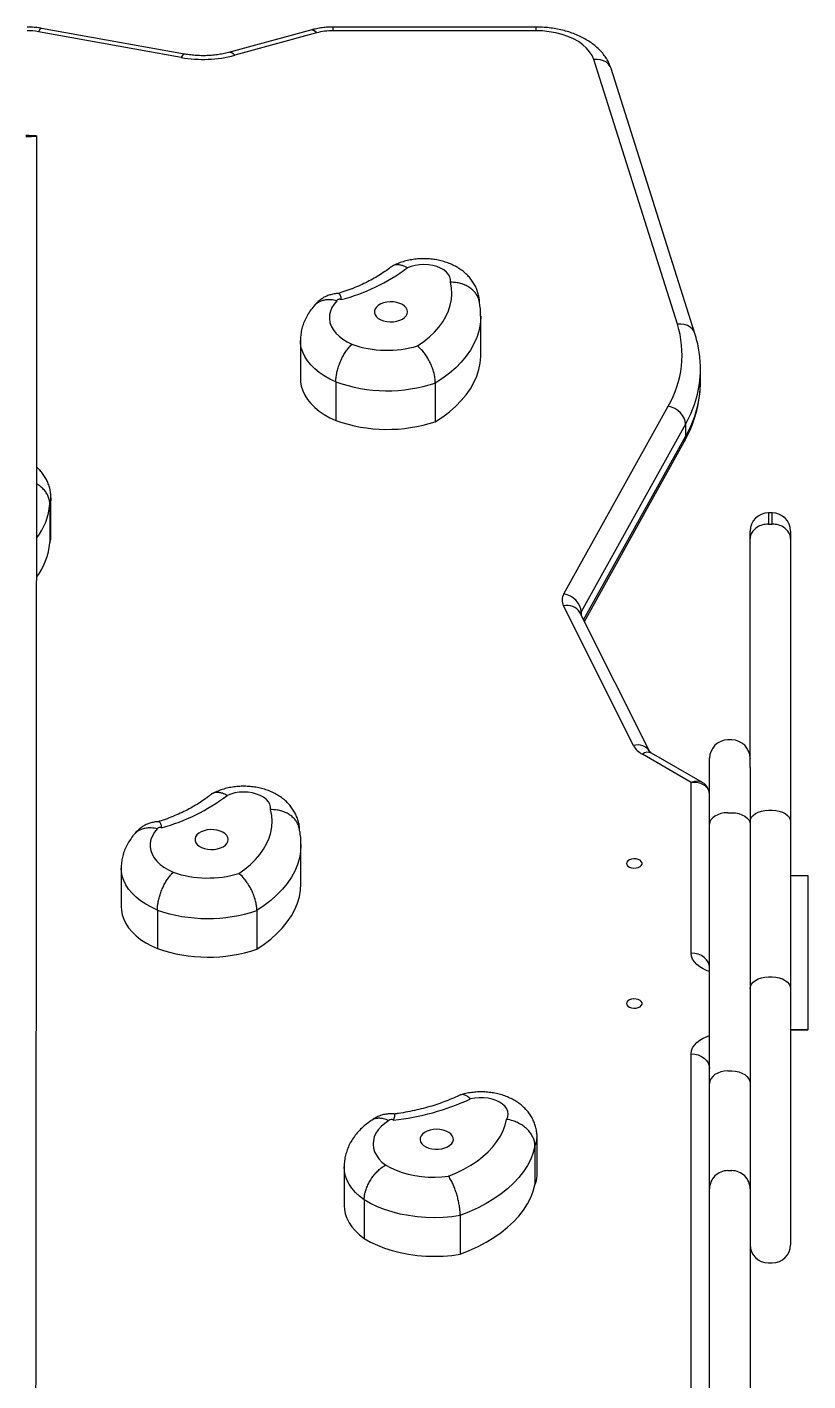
# Model space of a CAD drawing. Header units: millimetres. Extents: x -3521 to 2863, y -2984 to 3054.
# Drawn here: x -73 to 332, y 846 to 1548 of the extents above; entities that cross this region are included whole.
import ezdxf

# ---------------------------------------------------------------- set-up
doc = ezdxf.new("R2010")
doc.units = ezdxf.units.MM
doc.layers.add('DIKOM_ОБЪЕКТ', color=7, linetype='Continuous')

msp = doc.modelspace()

# ---------------------------------------------------------------- linework, layer by layer
at = {"layer": 'DIKOM_ОБЪЕКТ'}
for p, q in [((6.93, 1532.05), (-67.13, 1545.36)), ((8.61, 1533.79), (-65.45, 1547.11)), ((74.58, 1546.33), (32.14, 1534.74)), ((77.09, 1544.77), (34.64, 1533.18)), ((190.82, 1547.78), (85.58, 1547.78)), ((85.58, 1547.78), (85.58, 1545.88)), ((190.82, 1545.88), (85.58, 1545.88)), ((190.82, 1547.78), (190.82, 1545.88)), ((264.19, 1393.76), (220.79, 1530.99)), ((273.25, 1389.02), (229.85, 1526.26)), ((162.21, 1377.92), (162.21, 1397.92)), ((68.74, 1385.3), (68.74, 1365.3)), ((276.16, 1364.05), (276.16, 1370.45)), ((87.09, 1363.89), (87.09, 1343.89)), ((138.68, 1363.27), (138.68, 1343.26)), ((276.16, 1363.79), (276.16, 1364.05)), ((205.32, 1254.11), (259.43, 1351.38)), ((268.44, 1341.97), (214.33, 1244.71)), ((268.44, 1341.97), (268.44, 1335.57)), ((215.59, 1240.57), (268.44, 1335.57)), ((216, 1239.76), (267.73, 1332.76)), ((-61.17, 1300.48), (-61.17, 1280.48)), ((-60.63, 1283.82), (-60.63, 1303.82)), ((313.39, 1296.01), (311.39, 1296.01)), ((311.39, 1296.01), (311.39, 1290.19)), ((313.39, 1290.19), (313.39, 1296.01)), ((301.89, 1282.55), (301.89, 1286.51)), ((311.39, 1290.19), (313.39, 1290.19)), ((322.89, 1286.51), (322.89, 1282.55)), ((301.89, 1168.84), (301.89, 1282.55)), ((322.89, 1282.55), (322.89, 1168.8)), ((241.43, 1175.48), (205.16, 1247.77)), ((249.92, 1172.14), (213.66, 1244.42)), ((214.33, 1244.71), (214.33, 1243.07)), ((292.39, 1178.34), (290.39, 1178.34)), ((271.39, 1156.29), (246.04, 1170.95)), ((277.14, 1156.34), (250.8, 1171.57)), ((280.89, 1134.69), (280.89, 1168.84)), ((301.89, 1168.84), (301.89, 1168.73)), ((301.89, 1164.15), (301.89, 1168.73)), ((322.89, 1168.8), (322.89, 1136.02)), ((301.89, 1164.15), (301.89, 1134.69)), ((271.39, 1067.84), (271.39, 1156.29)), ((290.39, 1140.6), (292.39, 1140.6)), ((311.39, 1141.87), (313.39, 1141.87)), ((280.89, 1000.25), (280.89, 1134.69)), ((301.89, 1134.69), (301.89, 1000.25)), ((322.89, 1136.02), (322.89, 1049.4)), ((69.03, 1104.17), (69.03, 1124.17)), ((-24.2, 1111.78), (-24.2, 1091.78)), ((322.89, 1108.06), (331.89, 1108.06)), ((331.89, 1108.06), (331.89, 1028.07)), ((-5.44, 1090.2), (-5.44, 1070.19)), ((46.16, 1089.93), (46.16, 1069.93)), ((311.39, 1055.56), (313.39, 1055.56)), ((322.89, 1049.4), (322.89, 916.78)), ((331.89, 1028.07), (322.89, 1028.07)), ((331.89, 1028.02), (322.89, 1028.02)), ((331.89, 1028.02), (331.89, 1028.07)), ((271.39, 771.54), (271.39, 1015.66)), ((290.39, 1006.86), (292.39, 1006.86)), ((280.89, 945.66), (280.89, 1000.25)), ((301.89, 1000.25), (301.89, 945.66)), ((191.44, 952.54), (191.44, 972.55)), ((190.35, 967.82), (190.35, 947.82)), ((91.4, 957.03), (91.4, 937.03)), ((290.39, 955.16), (292.39, 955.16)), ((101.8, 940.01), (101.8, 920.01)), ((151.57, 931.85), (151.57, 911.84)), ((301.89, 924.68), (301.89, 924.69)), ((311.39, 907.28), (313.39, 907.28))]:
    msp.add_line(p, q, dxfattribs=at)
at = {"layer": 'DIKOM_ОБЪЕКТ', "flags": 128}
for points in [[(-65.45, 1547.11), (-65.61, 1547.11), (-66.09, 1546.87), (-66.6, 1546.28), (-67.13, 1545.36)], [(74.58, 1546.33), (74.9, 1546.37), (75.58, 1546.18), (76.32, 1545.64), (77.09, 1544.77)], [(220.79, 1530.99), (219.94, 1533.04), (218.7, 1535.01), (217.09, 1536.88), (215.13, 1538.63), (212.85, 1540.24), (210.28, 1541.67), (207.44, 1542.92), (204.39, 1543.97), (201.16, 1544.79), (197.79, 1545.39), (194.33, 1545.76), (190.82, 1545.88)], [(8.61, 1533.79), (8.45, 1533.8), (7.98, 1533.56), (7.46, 1532.96), (6.93, 1532.05)], [(32.14, 1534.74), (32.46, 1534.78), (33.14, 1534.58), (33.88, 1534.04), (34.64, 1533.18)], [(229.85, 1526.26), (229.41, 1527.28), (228.55, 1528.5), (227.39, 1529.52), (225.97, 1530.3), (224.36, 1530.82), (222.61, 1531.06), (220.79, 1530.99)], [(-73.69, 1491.79), (-72.06, 1491.74), (-70.64, 1491.67), (-69.48, 1491.6), (-68.61, 1491.51), (-68.08, 1491.41), (-67.9, 1491.31)], [(-67.9, 1491.31), (-68.08, 1491.21), (-68.61, 1491.12), (-69.48, 1491.03), (-70.64, 1490.95), (-72.06, 1490.89), (-73.69, 1490.84)], [(146.57, 1415.51), (146.6, 1416.9), (146.25, 1418.28), (145.53, 1419.6), (144.45, 1420.83), (143.05, 1421.94), (141.37, 1422.89), (139.44, 1423.67), (137.33, 1424.24), (135.09, 1424.6), (132.78, 1424.73), (130.47, 1424.63), (128.22, 1424.3), (126.09, 1423.76), (124.13, 1423.01)], [(129.47, 1382.52), (132.68, 1384.79), (135.6, 1387.19), (138.23, 1389.71), (140.54, 1392.34), (142.52, 1395.07), (144.16, 1397.87), (145.46, 1400.74), (146.4, 1403.66), (146.99, 1406.61), (147.21, 1409.58), (147.07, 1412.56), (146.57, 1415.51)], [(87.62, 1405.98), (86.16, 1404.24), (85.03, 1402.42), (84.25, 1400.54), (83.83, 1398.61), (83.76, 1396.67), (84.06, 1394.74), (84.72, 1392.84), (85.73, 1390.99), (87.07, 1389.23), (88.74, 1387.56), (90.7, 1386.02), (92.94, 1384.62), (95.43, 1383.38)], [(89.84, 1406.52), (89.53, 1406.63), (89.18, 1406.69), (88.82, 1406.69), (88.47, 1406.64), (88.15, 1406.53), (87.9, 1406.37), (87.71, 1406.19), (87.62, 1405.98)], [(120.21, 1404.6), (118.64, 1405.06), (116.95, 1405.32), (115.21, 1405.37), (113.48, 1405.21), (111.85, 1404.84), (110.37, 1404.29), (109.11, 1403.57), (108.11, 1402.71), (107.42, 1401.74), (107.08, 1400.72), (107.08, 1399.67), (107.43, 1398.64), (108.12, 1397.68), (109.12, 1396.82), (110.39, 1396.1), (111.87, 1395.55), (113.51, 1395.19), (115.24, 1395.03), (116.98, 1395.09), (118.67, 1395.35), (120.24, 1395.81), (121.61, 1396.46), (122.75, 1397.25), (123.59, 1398.17), (124.11, 1399.17), (124.29, 1400.21), (124.11, 1401.25), (123.58, 1402.25), (122.73, 1403.16), (121.59, 1403.96), (120.21, 1404.6)], [(162.21, 1397.91), (162.2, 1397.04), (161.9, 1393.63), (161.22, 1390.25), (160.15, 1386.91), (158.7, 1383.61), (156.87, 1380.39), (154.68, 1377.24), (152.14, 1374.2), (149.25, 1371.26), (146.04, 1368.46), (142.51, 1365.79), (138.68, 1363.27)], [(273.25, 1389.02), (272.82, 1390.05), (271.95, 1391.26), (270.79, 1392.28), (269.38, 1393.07), (267.77, 1393.59), (266.01, 1393.82), (264.19, 1393.76)], [(87.09, 1363.89), (83.99, 1365.35), (81.12, 1366.97), (78.5, 1368.75), (76.17, 1370.65), (74.12, 1372.67), (72.39, 1374.8), (70.98, 1377.01), (69.9, 1379.29), (69.18, 1381.61), (68.8, 1383.97), (68.74, 1385.29)], [(138.68, 1343.26), (142.51, 1345.78), (146.04, 1348.45), (149.25, 1351.26), (152.14, 1354.19), (154.68, 1357.24), (156.87, 1360.38), (158.7, 1363.61), (160.15, 1366.9), (161.22, 1370.25), (161.9, 1373.63), (162.2, 1377.03), (162.21, 1377.92)], [(68.74, 1365.3), (68.8, 1363.96), (69.18, 1361.61), (69.9, 1359.28), (70.98, 1357.01), (72.39, 1354.8), (74.12, 1352.67), (76.17, 1350.65), (78.5, 1348.74), (81.12, 1346.97), (83.99, 1345.35), (87.09, 1343.89)], [(268.44, 1341.97), (268.27, 1343.49), (267.76, 1345.02), (266.92, 1346.5), (265.8, 1347.88), (264.44, 1349.09), (262.88, 1350.11), (261.19, 1350.88), (259.43, 1351.38)], [(-60.63, 1303.82), (-60.73, 1302.4), (-61.17, 1300.48)], [(-61.17, 1280.48), (-60.73, 1282.39), (-60.63, 1283.82)], [(214.33, 1244.71), (214.16, 1246.22), (213.65, 1247.75), (212.81, 1249.23), (211.69, 1250.61), (210.33, 1251.83), (208.77, 1252.84), (207.08, 1253.61), (205.32, 1254.11)], [(53.28, 1142.23), (53.28, 1143.62), (52.91, 1144.99), (52.16, 1146.3), (51.06, 1147.53), (49.64, 1148.63), (47.93, 1149.57), (46, 1150.33), (43.87, 1150.89), (41.63, 1151.23), (39.32, 1151.35), (37.01, 1151.23), (34.76, 1150.89), (32.64, 1150.33), (30.7, 1149.57)], [(36.81, 1109.12), (39.98, 1111.41), (42.85, 1113.83), (45.43, 1116.37), (47.69, 1119.02), (49.62, 1121.75), (51.21, 1124.57), (52.45, 1127.45), (53.34, 1130.37), (53.86, 1133.33), (54.03, 1136.3), (53.83, 1139.27), (53.28, 1142.23)], [(290.39, 1140.6), (288.54, 1140.49), (286.76, 1140.15), (285.12, 1139.61), (283.68, 1138.87), (282.5, 1137.97), (281.62, 1136.95), (281.08, 1135.84), (280.89, 1134.69)], [(292.39, 1140.6), (294.25, 1140.49), (296.03, 1140.15), (297.67, 1139.61), (299.11, 1138.87), (300.29, 1137.97), (301.17, 1136.95), (301.71, 1135.84), (301.89, 1134.69)], [(301.89, 1136.02), (302.08, 1137.16), (302.62, 1138.26), (303.5, 1139.27), (304.68, 1140.16), (306.12, 1140.89), (307.76, 1141.43), (309.54, 1141.76), (311.39, 1141.87)], [(313.39, 1141.87), (315.25, 1141.76), (317.03, 1141.43), (318.67, 1140.89), (320.11, 1140.16), (321.29, 1139.27), (322.17, 1138.26), (322.71, 1137.16), (322.89, 1136.02)], [(-5.49, 1132.29), (-6.91, 1130.54), (-8.01, 1128.72), (-8.75, 1126.83), (-9.14, 1124.9), (-9.17, 1122.96), (-8.83, 1121.03), (-8.14, 1119.13), (-7.09, 1117.29), (-5.72, 1115.54), (-4.02, 1113.88), (-2.02, 1112.35), (0.24, 1110.97), (2.76, 1109.74)], [(-3.27, 1132.84), (-3.59, 1132.95), (-3.94, 1133.01), (-4.3, 1133.01), (-4.65, 1132.95), (-4.96, 1132.84), (-5.22, 1132.69), (-5.4, 1132.5), (-5.49, 1132.29)], [(27.13, 1131.13), (25.55, 1131.58), (23.86, 1131.83), (22.11, 1131.87), (20.39, 1131.7), (18.76, 1131.32), (17.29, 1130.75), (16.04, 1130.02), (15.07, 1129.16), (14.4, 1128.19), (14.07, 1127.16), (14.09, 1126.11), (14.47, 1125.09), (15.18, 1124.13), (16.19, 1123.28), (17.47, 1122.57), (18.96, 1122.03), (20.61, 1121.68), (22.34, 1121.53), (24.08, 1121.6), (25.76, 1121.88), (27.32, 1122.35), (28.69, 1123), (29.81, 1123.8), (30.63, 1124.73), (31.13, 1125.73), (31.29, 1126.77), (31.09, 1127.81), (30.55, 1128.81), (29.68, 1129.72), (28.52, 1130.5), (27.13, 1131.13)], [(69.03, 1124.16), (69.03, 1123.86), (68.8, 1120.45), (68.18, 1117.07), (67.17, 1113.71), (65.78, 1110.41), (64.02, 1107.17), (61.89, 1104.01), (59.41, 1100.95), (56.58, 1098), (53.41, 1095.17), (49.94, 1092.47), (46.16, 1089.93)], [(237.89, 1114.33), (238.07, 1113.62), (238.59, 1112.97), (239.4, 1112.45), (240.43, 1112.09), (241.6, 1111.93), (242.78, 1111.99), (243.89, 1112.25), (244.83, 1112.69), (245.5, 1113.28), (245.85, 1113.97), (245.85, 1114.68), (245.5, 1115.37), (244.83, 1115.96), (243.89, 1116.4), (242.78, 1116.66), (241.6, 1116.72), (240.43, 1116.56), (239.4, 1116.2), (238.59, 1115.68), (238.07, 1115.03), (237.89, 1114.33)], [(-5.44, 1090.2), (-8.57, 1091.64), (-11.47, 1093.24), (-14.12, 1095), (-16.5, 1096.88), (-18.58, 1098.89), (-20.35, 1101.01), (-21.81, 1103.21), (-22.92, 1105.48), (-23.69, 1107.8), (-24.11, 1110.15), (-24.2, 1111.77)], [(46.16, 1069.93), (49.94, 1072.47), (53.41, 1075.16), (56.58, 1077.99), (59.41, 1080.95), (61.89, 1084.01), (64.02, 1087.17), (65.78, 1090.41), (67.17, 1093.71), (68.18, 1097.06), (68.8, 1100.45), (69.03, 1103.85), (69.03, 1104.17)], [(-24.2, 1091.78), (-24.11, 1090.15), (-23.69, 1087.79), (-22.92, 1085.47), (-21.81, 1083.2), (-20.35, 1081), (-18.58, 1078.89), (-16.5, 1076.88), (-14.12, 1074.99), (-11.47, 1073.24), (-8.57, 1071.63), (-5.44, 1070.19)], [(280.89, 1058.32), (279.66, 1058.76), (277.61, 1059.68), (275.79, 1060.77), (274.25, 1062), (273.02, 1063.36), (272.12, 1064.8), (271.58, 1066.3), (271.39, 1067.84)], [(280.76, 1061.53), (280.71, 1061.72), (280.17, 1063.15), (279.29, 1064.46), (278.11, 1065.61), (276.67, 1066.56), (275.03, 1067.26), (273.25, 1067.69), (271.39, 1067.84)], [(301.89, 1049.4), (302.08, 1050.6), (302.62, 1051.76), (303.5, 1052.82), (304.68, 1053.75), (306.12, 1054.52), (307.76, 1055.09), (309.54, 1055.44), (311.39, 1055.56)], [(313.39, 1055.56), (315.25, 1055.44), (317.03, 1055.09), (318.67, 1054.52), (320.11, 1053.75), (321.29, 1052.82), (322.17, 1051.76), (322.71, 1050.6), (322.89, 1049.4)], [(237.89, 1041.75), (238.07, 1041.04), (238.59, 1040.4), (239.4, 1039.87), (240.43, 1039.52), (241.6, 1039.36), (242.78, 1039.41), (243.89, 1039.67), (244.83, 1040.12), (245.5, 1040.71), (245.85, 1041.39), (245.85, 1042.11), (245.5, 1042.79), (244.83, 1043.38), (243.89, 1043.83), (242.78, 1044.09), (241.6, 1044.14), (240.43, 1043.98), (239.4, 1043.63), (238.59, 1043.1), (238.07, 1042.46), (237.89, 1041.75)], [(271.39, 1015.66), (271.58, 1017.2), (272.12, 1018.7), (273.02, 1020.14), (274.25, 1021.5), (275.79, 1022.73), (277.61, 1023.82), (279.66, 1024.74), (280.89, 1025.18)], [(271.39, 1015.66), (273.25, 1015.51), (275.03, 1015.08), (276.67, 1014.38), (278.11, 1013.43), (279.29, 1012.28), (280.17, 1010.97), (280.71, 1009.54), (280.89, 1008.06)], [(290.39, 1006.86), (288.54, 1006.73), (286.76, 1006.35), (285.12, 1005.74), (283.68, 1004.92), (282.5, 1003.92), (281.62, 1002.78), (281.08, 1001.54), (280.89, 1000.25)], [(292.39, 1006.86), (294.25, 1006.73), (296.03, 1006.35), (297.67, 1005.74), (299.11, 1004.92), (300.29, 1003.92), (301.17, 1002.78), (301.71, 1001.54), (301.89, 1000.25)], [(175.62, 981.72), (176.21, 983.06), (176.43, 984.44), (176.27, 985.83), (175.73, 987.18), (174.82, 988.46), (173.58, 989.63), (172.03, 990.67), (170.21, 991.53), (168.19, 992.21), (166, 992.67), (163.72, 992.91), (161.4, 992.93), (159.11, 992.71), (156.92, 992.27)], [(114.57, 981.11), (112.45, 979.64), (110.61, 978.04), (109.09, 976.33), (107.89, 974.53), (107.04, 972.65), (106.54, 970.74), (106.4, 968.8), (106.63, 966.86), (107.21, 964.95), (108.15, 963.09), (109.43, 961.31), (111.03, 959.62), (112.94, 958.05)], [(145.61, 974.99), (144.28, 975.67), (142.75, 976.17), (141.08, 976.48), (139.34, 976.57), (137.6, 976.46), (135.94, 976.14), (134.42, 975.62), (133.11, 974.93), (132.05, 974.1), (131.29, 973.16), (130.87, 972.14), (130.8, 971.1), (131.07, 970.06), (131.69, 969.08), (132.63, 968.2), (133.84, 967.45), (135.28, 966.86), (136.89, 966.45), (138.6, 966.25), (140.35, 966.26), (142.06, 966.48), (143.66, 966.9), (145.08, 967.5), (146.27, 968.27), (147.18, 969.16), (147.78, 970.14), (148.03, 971.18), (147.92, 972.22), (147.47, 973.24), (146.69, 974.17), (145.61, 974.99)], [(145.6, 952.23), (149.63, 953.96), (153.44, 955.86), (157.02, 957.92), (160.33, 960.13), (163.36, 962.48), (166.1, 964.96), (168.52, 967.56), (170.63, 970.25), (172.4, 973.02), (173.82, 975.87), (174.9, 978.77), (175.62, 981.72)], [(190.35, 967.82), (189.43, 964.46), (188.13, 961.14), (186.46, 957.89), (184.42, 954.71), (182.02, 951.62), (179.27, 948.64), (176.19, 945.78), (172.78, 943.05), (169.07, 940.47), (165.08, 938.05), (160.82, 935.8), (156.31, 933.73), (151.57, 931.85)], [(101.8, 940.01), (99.39, 941.88), (97.27, 943.88), (95.45, 945.98), (93.96, 948.17), (92.8, 950.43), (91.99, 952.75), (91.52, 955.1), (91.4, 957.03)], [(112.94, 958.05), (115.56, 956.62), (118.42, 955.35), (121.46, 954.25), (124.68, 953.35), (128.03, 952.64), (131.48, 952.14), (135, 951.84), (138.55, 951.76), (142.09, 951.89), (145.6, 952.23)], [(151.57, 911.84), (156.31, 913.72), (160.82, 915.8), (165.08, 918.05), (169.07, 920.47), (172.78, 923.05), (176.19, 925.78), (179.27, 928.64), (182.02, 931.62), (184.42, 934.71), (186.46, 937.88), (188.13, 941.14), (189.43, 944.46), (190.35, 947.82)], [(91.4, 937.03), (91.52, 935.09), (91.99, 932.74), (92.8, 930.43), (93.96, 928.17), (95.45, 925.98), (97.27, 923.88), (99.39, 921.88), (101.8, 920.01)], [(151.57, 931.85), (147.17, 931.25), (142.7, 930.88), (138.2, 930.76), (133.69, 930.88), (129.22, 931.24), (124.82, 931.83), (120.52, 932.66), (116.37, 933.72), (112.39, 934.99), (108.62, 936.47), (105.08, 938.15), (101.8, 940.01)], [(101.8, 920.01), (105.08, 918.15), (108.62, 916.47), (112.39, 914.99), (116.37, 913.72), (120.52, 912.66), (124.82, 911.83), (129.22, 911.23), (133.69, 910.87), (138.2, 910.76), (142.7, 910.88), (147.17, 911.24), (151.57, 911.84)]]:
    msp.add_lwpolyline(points, dxfattribs=at)
at = {"layer": 'DIKOM_ОБЪЕКТ'}
for centre, radius, start, end in [((-72.98, 1512.52), 33.36, 79.89244, 90.05434), ((85.48, 1513.44), 32.44, 89.82632, 105.00464), ((18.24, 1595.04), 64.01, 259.82835, 284.85519), ((64.15, 1503.86), 100.67, 284.78808, 306.5725), ((213.71, 1377.97), 52.9, 329.81644, 17.36204), ((113.8, 1436.61), 56.31, 250.96124, 286.15827), ((217.62, 1371.02), 58.54, 330.25115, 359.41827), ((113.8, 1439.15), 79.85, 250.46337, 288.15853), ((218.31, 1364.43), 57.84, 330.06869, 359.36681), ((113.8, 1419.14), 79.85, 250.46337, 288.15853), ((262.75, 1335.51), 5.69, 331.07938, 0.61731), ((-95.67, 1303.75), 34.65, 323.22807, 354.58834), ((311.39, 1286.51), 9.5, 90, 180), ((313.39, 1286.51), 9.5, 0, 90), ((-95.71, 1283.76), 34.69, 323.00228, 354.57824), ((211.03, 1250.8), 6.6, 149.82898, 207.32885), ((207.15, 1240.36), 7.67, 32.01189, 105.02836), ((217.17, 1243.11), 3.25, 150.54656, 168.17785), ((243.42, 1168.08), 7.67, 32.07117, 105.02477), ((251.38, 1181), 11.38, 209.00224, 241.99278), ((248.93, 1167.37), 4.6, 66.05656, 128.85247), ((290.39, 1168.84), 9.5, 90, 180), ((292.39, 1168.84), 9.5, 0, 90), ((-29.31, 1228.62), 99.25, 285.20939, 307.20323), ((20.76, 1163.14), 56.35, 251.36343, 286.5415), ((20.75, 1165.66), 79.88, 250.85981, 288.54697), ((20.75, 1145.66), 79.88, 250.85975, 288.54703), ((103.02, 1110.43), 129.87, 276.15544, 294.51829), ((115.88, 979.8), 1.85, 54.62151, 134.98485), ((180.45, 972.59), 10.99, 334.2666, 359.77202), ((290.39, 945.66), 9.5, 89.99235, 179.99271), ((292.4, 945.66), 9.5, 0.00729, 90.00764), ((180.45, 952.59), 10.99, 334.26623, 359.75529), ((311.39, 916.78), 9.5, 180, 270), ((313.39, 916.78), 9.5, 270, 0)]:
    msp.add_arc(centre, radius, start, end, dxfattribs=at)
for major_axis, ratio, start_param, end_param in [((6.46, 7.13), 0.654324, 0.139957, 0.945584), ((-9.23, -2.91), 0.770835, 2.90336, 4.474157)]:
    msp.add_ellipse((271.39, 1148.69), major_axis=major_axis, ratio=ratio, start_param=start_param, end_param=end_param, dxfattribs=at)
for points, knots in [([(-65.45, 1547.11), (-66.01, 1547.2), (-67.57, 1547.46), (-70.09, 1547.72), (-72.07, 1547.76), (-73.02, 1547.78)], [0, 0, 0, 0, 0.22467, 0.629261, 1, 1, 1, 1]), ([(85.58, 1547.78), (85.01, 1547.77), (83.41, 1547.75), (80.79, 1547.55), (77.8, 1547.11), (75.75, 1546.65), (74.7, 1546.37), (74.58, 1546.33)], [0, 0, 0, 0, 0.151792, 0.426649, 0.702508, 0.964853, 1, 1, 1, 1]), ([(229.85, 1526.26), (229.65, 1526.82), (229.17, 1528.21), (228.15, 1530.33), (226.74, 1532.58), (225.04, 1534.74), (223.07, 1536.78), (220.83, 1538.69), (218.33, 1540.46), (215.6, 1542.06), (212.66, 1543.49), (209.54, 1544.72), (206.28, 1545.75), (202.91, 1546.57), (199.45, 1547.19), (195.93, 1547.59), (193.04, 1547.76), (191.34, 1547.77), (190.82, 1547.78)], [0, 0, 0, 0, 0.042121, 0.10275, 0.164162, 0.226935, 0.291222, 0.356993, 0.424033, 0.491987, 0.560471, 0.629126, 0.697702, 0.766109, 0.834333, 0.902402, 0.970374, 1, 1, 1, 1]), ([(32.14, 1534.74), (31.67, 1534.62), (30.28, 1534.25), (27.88, 1533.76), (24.91, 1533.31), (21.86, 1533.03), (18.77, 1532.92), (15.67, 1532.98), (12.59, 1533.21), (10.25, 1533.51), (8.94, 1533.74), (8.61, 1533.79)], [0, 0, 0, 0, 0.065107, 0.191667, 0.318726, 0.446231, 0.574023, 0.701939, 0.829791, 0.957383, 1, 1, 1, 1]), ([(-69.08, 59.26), (-69.08, 60.2), (-69.08, 62.68), (-69.08, 66.69), (-69.08, 73.28), (-69.07, 81.73), (-69.07, 92.45), (-69.07, 103.21), (-69.06, 113.81), (-69.05, 124.64), (-69.05, 135.78), (-69.04, 147.59), (-69.03, 158.92), (-69.03, 170.34), (-69.02, 181.76), (-69.01, 193.07), (-69.01, 203.51), (-69, 213.08), (-69, 222.06), (-68.99, 243.4), (-68.97, 277.66), (-68.95, 318.43), (-68.94, 352.9), (-68.92, 380.95), (-68.91, 408.83), (-68.89, 436.52), (-68.88, 463.97), (-68.86, 488.39), (-68.85, 509.73), (-68.84, 527.99), (-68.82, 545.76), (-68.81, 562.91), (-68.79, 578.99), (-68.78, 593.92), (-68.76, 607.64), (-68.75, 620.43), (-68.73, 632.37), (-68.72, 643.48), (-68.7, 653.84), (-68.68, 663.56), (-68.66, 672.76), (-68.64, 682.78), (-68.62, 693.48), (-68.59, 705), (-68.57, 716.52), (-68.54, 728.43), (-68.52, 740.23), (-68.5, 752.06), (-68.48, 763.81), (-68.46, 776.35), (-68.44, 789.63), (-68.42, 803.57), (-68.4, 818.98), (-68.39, 835.89), (-68.37, 854.33), (-68.35, 873.29), (-68.33, 895.45), (-68.3, 920.91), (-68.28, 949.62), (-68.25, 978.49), (-68.22, 1007.45), (-68.2, 1038.44), (-68.17, 1071.58), (-68.14, 1107.05), (-68.12, 1138.16), (-68.1, 1164.45), (-68.08, 1185.47), (-68.07, 1205.97), (-68.06, 1221.95), (-68.05, 1233.48), (-68.05, 1240.72), (-68.04, 1248.19), (-68.04, 1256.2), (-68.03, 1265.07), (-68.02, 1274.64), (-68.02, 1284.88), (-68.01, 1295.78), (-68, 1307.52), (-68, 1320.11), (-67.99, 1334.11), (-67.98, 1349.61), (-67.97, 1366.69), (-67.96, 1384.85), (-67.95, 1404.08), (-67.94, 1424.38), (-67.93, 1445.76), (-67.92, 1468.18), (-67.91, 1483.49), (-67.9, 1491.31)], [0, 0, 0, 0, 0.001498, 0.00399, 0.006445, 0.012118, 0.017672, 0.024107, 0.030318, 0.036301, 0.04398, 0.051268, 0.058164, 0.064674, 0.071918, 0.078615, 0.084763, 0.090361, 0.095472, 0.100516, 0.12772, 0.155228, 0.1717, 0.188174, 0.204661, 0.221179, 0.237752, 0.254405, 0.26601, 0.277604, 0.289167, 0.300684, 0.312153, 0.322908, 0.333648, 0.344402, 0.355189, 0.366017, 0.376692, 0.387401, 0.398131, 0.408864, 0.42417, 0.439439, 0.454657, 0.469813, 0.484904, 0.496816, 0.508717, 0.520626, 0.532558, 0.544521, 0.556506, 0.570663, 0.584852, 0.599066, 0.613303, 0.633672, 0.654032, 0.67433, 0.694581, 0.714799, 0.73878, 0.762731, 0.786671, 0.800714, 0.81431, 0.827405, 0.840005, 0.844582, 0.849091, 0.853587, 0.858525, 0.864005, 0.870028, 0.876206, 0.882869, 0.890018, 0.897653, 0.905776, 0.915419, 0.925671, 0.936534, 0.948007, 0.960092, 0.972786, 0.98609, 1, 1, 1, 1]), ([(124.13, 1423.01), (124.12, 1423.01), (123.32, 1423.5), (121.91, 1424.15), (119.97, 1424.59), (118.34, 1424.59), (116.85, 1424.22), (116.04, 1423.67), (115.63, 1423.39)], [0, 0, 0, 0, 0.003574, 0.253898, 0.438953, 0.629311, 0.813551, 1, 1, 1, 1]), ([(161.59, 1404.71), (161.59, 1405.06), (161.6, 1406.25), (161.29, 1408.25), (160.67, 1410.65), (159.75, 1412.95), (158.58, 1415.12), (157.15, 1417.17), (155.48, 1419.07), (153.58, 1420.83), (151.45, 1422.42), (149.09, 1423.84), (146.52, 1425.06), (143.78, 1426.07), (140.89, 1426.86), (137.91, 1427.4), (134.88, 1427.7), (131.81, 1427.76), (128.74, 1427.57), (125.69, 1427.13), (122.68, 1426.44), (119.74, 1425.47), (117.68, 1424.59), (116.63, 1424.02), (116.47, 1423.94)], [0, 0, 0, 0, 0.018646, 0.062778, 0.106502, 0.150073, 0.193759, 0.237847, 0.282635, 0.328413, 0.375415, 0.42375, 0.473329, 0.523853, 0.574896, 0.62605, 0.677207, 0.728418, 0.779838, 0.831619, 0.883956, 0.937008, 0.990798, 1, 1, 1, 1]), ([(115.62, 1423.4), (115.27, 1423.12), (114.05, 1422.15), (111.75, 1420.51), (108.64, 1418.53), (105.29, 1416.63), (101.71, 1414.83), (97.92, 1413.13), (93.91, 1411.57), (90.64, 1410.41), (88.66, 1409.82), (88.13, 1409.67)], [0, 0, 0, 0, 0.050918, 0.179302, 0.30775, 0.436248, 0.564932, 0.693881, 0.823139, 0.952722, 1, 1, 1, 1]), ([(161.42, 1405.72), (161.42, 1405.76), (161.34, 1406.47), (160.82, 1407.79), (159.81, 1409.62), (158.4, 1411.27), (156.66, 1412.69), (154.63, 1413.87), (152.37, 1414.74), (149.69, 1415.38), (147.71, 1415.53), (146.58, 1415.51), (146.57, 1415.51)], [0, 0, 0, 0, 0.007285, 0.126127, 0.244961, 0.363798, 0.482742, 0.601685, 0.720929, 0.840176, 0.997608, 1, 1, 1, 1]), ([(75.98, 1403.46), (75.86, 1403.33), (75, 1402.41), (73.62, 1400.56), (71.94, 1397.89), (70.63, 1395.1), (69.65, 1392.26), (69.03, 1389.39), (68.74, 1387.05), (68.77, 1385.69), (68.78, 1385.28)], [0, 0, 0, 0, 0.025858, 0.186873, 0.344879, 0.498615, 0.648446, 0.794993, 0.938976, 1, 1, 1, 1]), ([(88.33, 1409.66), (88.19, 1409.66), (87.27, 1409.67), (85.62, 1409.4), (83.47, 1408.84), (81.48, 1408.01), (79.64, 1406.96), (77.97, 1405.67), (76.71, 1404.47), (76.1, 1403.64), (75.9, 1403.38)], [0, 0, 0, 0, 0.028251, 0.193189, 0.343772, 0.492588, 0.639802, 0.785934, 0.931487, 1, 1, 1, 1]), ([(87.62, 1405.98), (87.61, 1405.98), (86.54, 1406.2), (84.73, 1406.49), (82.29, 1406.46), (80.24, 1406.1), (78.4, 1405.39), (76.96, 1404.5), (76.27, 1403.74), (76, 1403.44)], [0, 0, 0, 0, 0.002616, 0.222747, 0.387021, 0.556058, 0.720221, 0.889135, 1, 1, 1, 1]), ([(89.84, 1406.52), (89.84, 1406.52), (89.92, 1406.91), (89.86, 1407.65), (89.56, 1408.62), (89.1, 1409.33), (88.66, 1409.7), (88.4, 1409.65), (88.33, 1409.63)], [0, 0, 0, 0, 0.002574, 0.193789, 0.392027, 0.639698, 0.894626, 1, 1, 1, 1]), ([(162.17, 1397.91), (162.18, 1398.62), (162.18, 1400.5), (161.92, 1403.12), (161.55, 1404.99), (161.4, 1405.71)], [0, 0, 0, 0, 0.270387, 0.719009, 1, 1, 1, 1]), ([(87.09, 1363.89), (87.12, 1364.58), (87.16, 1365.98), (87.53, 1368.27), (88.1, 1370.64), (88.88, 1373.03), (89.86, 1375.37), (90.98, 1377.61), (92.24, 1379.66), (93.71, 1381.66), (94.8, 1382.81), (95.42, 1383.36), (95.43, 1383.38)], [0, 0, 0, 0, 0.107306, 0.214612, 0.321918, 0.429224, 0.53655, 0.643876, 0.751256, 0.858639, 0.996646, 1, 1, 1, 1]), ([(138.68, 1363.27), (138.66, 1363.96), (138.61, 1365.34), (138.21, 1367.6), (137.58, 1369.93), (136.73, 1372.27), (135.67, 1374.56), (134.44, 1376.75), (133.07, 1378.76), (131.42, 1380.78), (130.19, 1381.95), (129.48, 1382.52), (129.47, 1382.52)], [0, 0, 0, 0, 0.105826, 0.211654, 0.317463, 0.423274, 0.52947, 0.635672, 0.742879, 0.850095, 0.998284, 1, 1, 1, 1]), ([(276.12, 1370.42), (276.13, 1370.84), (276.18, 1372.7), (275.94, 1376.02), (275.39, 1380.36), (274.52, 1384.7), (273.68, 1387.57), (273.25, 1389.02)], [0, 0, 0, 0, 0.066249, 0.298162, 0.530078, 0.762316, 1, 1, 1, 1]), ([(267.73, 1332.76), (268.15, 1333.52), (269.31, 1335.67), (270.99, 1339.26), (272.66, 1343.53), (274, 1347.84), (275.03, 1352.18), (275.73, 1356.54), (276.11, 1360.4), (276.12, 1362.81), (276.12, 1363.77)], [0, 0, 0, 0, 0.077874, 0.218411, 0.358285, 0.497332, 0.635606, 0.773215, 0.910299, 1, 1, 1, 1]), ([(-60.67, 1303.81), (-60.67, 1304.23), (-60.64, 1305.48), (-60.94, 1307.55), (-61.54, 1309.96), (-62.43, 1312.26), (-63.58, 1314.45), (-64.99, 1316.5), (-66.46, 1318.25), (-67.54, 1319.23), (-68, 1319.64)], [0, 0, 0, 0, 0.069479, 0.208113, 0.345405, 0.482151, 0.61919, 0.757416, 0.897762, 1, 1, 1, 1]), ([(-61.17, 1300.48), (-61.22, 1301.16), (-61.3, 1302.51), (-61.95, 1304.52), (-62.97, 1306.45), (-64.38, 1308.23), (-66.05, 1309.81), (-67.37, 1310.65), (-68, 1311.06)], [0, 0, 0, 0, 0.168763, 0.337525, 0.506282, 0.675037, 0.843944, 1, 1, 1, 1]), ([(311.39, 1290.19), (310.33, 1290.1), (308.19, 1289.93), (305.35, 1288.62), (303.18, 1286.68), (302.12, 1284.58), (301.9, 1283.17), (301.9, 1282.6), (301.89, 1282.55)], [0, 0, 0, 0, 0.214673, 0.429347, 0.644027, 0.858704, 0.986455, 1, 1, 1, 1]), ([(322.89, 1282.55), (322.89, 1282.6), (322.89, 1283.17), (322.67, 1284.58), (321.6, 1286.68), (319.44, 1288.62), (316.6, 1289.93), (314.46, 1290.1), (313.39, 1290.19)], [0, 0, 0, 0, 0.013545, 0.141296, 0.355973, 0.570653, 0.785327, 1, 1, 1, 1]), ([(250.8, 1171.57), (250.67, 1171.65), (250.33, 1171.86), (249.97, 1172.14), (249.82, 1172.31), (249.84, 1172.28), (249.84, 1172.28)], [0, 0, 0, 0, 0.185218, 0.531621, 0.885492, 1, 1, 1, 1]), ([(30.7, 1149.57), (30.69, 1149.57), (29.88, 1150.05), (28.45, 1150.7), (26.49, 1151.12), (24.84, 1151.12), (23.36, 1150.69), (22.42, 1150.25), (22.06, 1149.86), (22.05, 1149.85)], [0, 0, 0, 0, 0.003548, 0.251806, 0.435327, 0.624116, 0.806838, 0.994804, 1, 1, 1, 1]), ([(68.27, 1131.7), (68.27, 1132.05), (68.26, 1133.24), (67.9, 1135.23), (67.24, 1137.62), (66.29, 1139.9), (65.08, 1142.05), (63.61, 1144.08), (61.91, 1145.96), (59.97, 1147.69), (57.8, 1149.26), (55.41, 1150.65), (52.82, 1151.84), (50.05, 1152.82), (47.15, 1153.57), (44.16, 1154.08), (41.11, 1154.34), (38.04, 1154.36), (34.98, 1154.14), (31.93, 1153.66), (28.93, 1152.93), (26, 1151.92), (24.02, 1151.03), (23.01, 1150.48), (22.91, 1150.43)], [0, 0, 0, 0, 0.018799, 0.062922, 0.106674, 0.150311, 0.194106, 0.238347, 0.283334, 0.329351, 0.376622, 0.425228, 0.475049, 0.525756, 0.576908, 0.628143, 0.67938, 0.730689, 0.782236, 0.834166, 0.886682, 0.939928, 0.9939, 1, 1, 1, 1]), ([(280.89, 1149.83), (280.87, 1150.28), (280.82, 1151.26), (280.39, 1152.7), (279.66, 1154.09), (278.66, 1155.24), (277.79, 1155.99), (277.24, 1156.26), (277.12, 1156.32)], [0, 0, 0, 0, 0.167963, 0.371716, 0.569465, 0.761911, 0.951254, 1, 1, 1, 1]), ([(22.05, 1149.86), (21.7, 1149.58), (20.5, 1148.6), (18.24, 1146.95), (15.18, 1144.95), (11.87, 1143.03), (8.33, 1141.21), (4.58, 1139.5), (0.61, 1137.91), (-2.63, 1136.73), (-4.59, 1136.13), (-5.11, 1135.98)], [0, 0, 0, 0, 0.051094, 0.179572, 0.308081, 0.436619, 0.565321, 0.694276, 0.823535, 0.953118, 1, 1, 1, 1]), ([(68.09, 1132.71), (67.92, 1133.34), (67.56, 1134.63), (66.5, 1136.42), (65.11, 1138.06), (63.36, 1139.48), (61.34, 1140.63), (59.08, 1141.5), (56.4, 1142.11), (54.42, 1142.25), (53.29, 1142.23), (53.28, 1142.23)], [0, 0, 0, 0, 0.116757, 0.236864, 0.356977, 0.477195, 0.597415, 0.717937, 0.838461, 0.997583, 1, 1, 1, 1]), ([(-17.26, 1129.61), (-17.37, 1129.48), (-18.21, 1128.55), (-19.57, 1126.69), (-21.19, 1124), (-22.46, 1121.21), (-23.4, 1118.36), (-23.97, 1115.49), (-24.22, 1113.28), (-24.18, 1112.04), (-24.17, 1111.76)], [0, 0, 0, 0, 0.026316, 0.190339, 0.351254, 0.507838, 0.660504, 0.809908, 0.956793, 1, 1, 1, 1]), ([(-4.89, 1135.97), (-5.05, 1135.97), (-5.99, 1135.98), (-7.65, 1135.68), (-9.8, 1135.1), (-11.78, 1134.25), (-13.61, 1133.18), (-15.26, 1131.87), (-16.52, 1130.65), (-17.13, 1129.8), (-17.33, 1129.52)], [0, 0, 0, 0, 0.031447, 0.195854, 0.345253, 0.492897, 0.638981, 0.784039, 0.928553, 1, 1, 1, 1]), ([(-5.49, 1132.29), (-5.5, 1132.29), (-6.57, 1132.5), (-8.39, 1132.78), (-10.84, 1132.73), (-12.9, 1132.36), (-14.75, 1131.64), (-16.23, 1130.72), (-16.94, 1129.92), (-17.24, 1129.59)], [0, 0, 0, 0, 0.002591, 0.220612, 0.383309, 0.550722, 0.713309, 0.880607, 1, 1, 1, 1]), ([(-3.27, 1132.84), (-3.27, 1132.85), (-3.21, 1133.24), (-3.28, 1133.98), (-3.6, 1134.94), (-4.09, 1135.65), (-4.55, 1136.01), (-4.82, 1135.96), (-4.89, 1135.95)], [0, 0, 0, 0, 0.00257, 0.193683, 0.391813, 0.639347, 0.894131, 1, 1, 1, 1]), ([(69, 1124.15), (69, 1125.07), (68.98, 1127.16), (68.65, 1130.02), (68.24, 1131.94), (68.07, 1132.7)], [0, 0, 0, 0, 0.318974, 0.727774, 1, 1, 1, 1]), ([(-5.44, 1090.2), (-5.42, 1090.89), (-5.37, 1092.28), (-5.01, 1094.58), (-4.45, 1096.95), (-3.68, 1099.35), (-2.72, 1101.7), (-1.62, 1103.94), (-0.38, 1106), (1.07, 1108.01), (2.14, 1109.17), (2.74, 1109.73), (2.76, 1109.74)], [0, 0, 0, 0, 0.107306, 0.214613, 0.321918, 0.429224, 0.53655, 0.643875, 0.751257, 0.858638, 0.996645, 1, 1, 1, 1]), ([(46.16, 1089.93), (46.13, 1090.62), (46.08, 1092), (45.68, 1094.26), (45.04, 1096.58), (44.17, 1098.92), (43.1, 1101.2), (41.85, 1103.38), (40.46, 1105.39), (38.79, 1107.39), (37.54, 1108.55), (36.82, 1109.11), (36.81, 1109.12)], [0, 0, 0, 0, 0.105826, 0.211653, 0.317462, 0.423273, 0.529469, 0.635671, 0.742881, 0.850095, 0.998285, 1, 1, 1, 1]), ([(280.89, 1061.22), (280.82, 1061.27), (280.62, 1061.44), (280.56, 1061.54), (280.58, 1061.5), (280.58, 1061.5)], [0, 0, 0, 0, 0.321568, 0.942791, 1, 1, 1, 1]), ([(151.37, 994.25), (150.92, 994.03), (149.25, 993.22), (146.2, 991.91), (142.17, 990.36), (137.95, 988.94), (133.57, 987.67), (129.04, 986.54), (124.38, 985.58), (120.59, 984.91), (118.35, 984.62), (117.73, 984.54)], [0, 0, 0, 0, 0.047432, 0.175456, 0.30378, 0.432427, 0.56139, 0.690653, 0.820185, 0.949955, 1, 1, 1, 1]), ([(156.92, 992.27), (156.91, 992.28), (156.33, 992.87), (155.3, 993.7), (153.88, 994.39), (152.68, 994.58), (151.84, 994.51), (151.46, 994.26), (151.39, 994.21)], [0, 0, 0, 0, 0.004177, 0.296578, 0.512737, 0.735086, 0.950295, 1, 1, 1, 1]), ([(191.4, 972.55), (191.41, 972.91), (191.44, 974.11), (191.16, 976.12), (190.58, 978.54), (189.7, 980.85), (188.56, 983.04), (187.17, 985.11), (185.54, 987.03), (183.67, 988.81), (181.57, 990.43), (179.24, 991.87), (176.7, 993.12), (173.98, 994.17), (171.11, 994.98), (168.14, 995.56), (165.11, 995.89), (162.05, 995.99), (158.97, 995.83), (155.92, 995.42), (153.53, 994.92), (152.18, 994.51), (151.8, 994.4)], [0, 0, 0, 0, 0.021146, 0.070078, 0.118525, 0.166762, 0.215082, 0.263803, 0.31325, 0.363749, 0.415573, 0.468869, 0.52357, 0.579376, 0.635836, 0.692455, 0.749083, 0.805753, 0.862626, 0.919875, 0.977708, 1, 1, 1, 1]), ([(117.74, 984.49), (117.34, 984.54), (116.19, 984.68), (114.22, 984.6), (111.96, 984.24), (109.82, 983.59), (107.88, 982.69), (106.49, 981.89), (105.82, 981.33), (105.68, 981.22)], [0, 0, 0, 0, 0.09334, 0.271585, 0.459036, 0.627724, 0.794427, 0.959461, 1, 1, 1, 1]), ([(114.57, 981.11), (114.56, 981.11), (113.61, 981.48), (112.05, 982.02), (109.94, 982.34), (108.2, 982.25), (106.77, 981.89), (106.05, 981.41), (105.76, 981.22)], [0, 0, 0, 0, 0.003145, 0.268089, 0.465807, 0.669249, 0.86683, 1, 1, 1, 1]), ([(116.95, 981.31), (116.95, 981.31), (117.18, 981.68), (117.44, 982.41), (117.67, 983.37), (117.76, 984.12), (117.77, 984.52), (117.74, 984.49), (117.74, 984.48)], [0, 0, 0, 0, 0.002523, 0.190025, 0.384401, 0.627264, 0.877223, 1, 1, 1, 1]), ([(105.74, 981.25), (105.58, 981.15), (104.43, 980.42), (102.44, 978.9), (99.91, 976.63), (97.67, 974.17), (95.77, 971.56), (94.2, 968.84), (92.98, 966.03), (92.09, 963.18), (91.58, 960.31), (91.36, 958.25), (91.41, 957.16), (91.42, 957.03)], [0, 0, 0, 0, 0.019159, 0.135083, 0.250403, 0.363634, 0.474138, 0.581663, 0.686295, 0.788357, 0.888301, 0.986635, 1, 1, 1, 1]), ([(190.35, 967.82), (190.3, 968.5), (190.22, 969.86), (189.58, 971.9), (188.57, 973.87), (187.19, 975.73), (185.48, 977.41), (183.49, 978.88), (181.28, 980.09), (178.67, 981.12), (176.73, 981.56), (175.63, 981.71), (175.62, 981.72)], [0, 0, 0, 0, 0.106915, 0.213829, 0.320737, 0.42765, 0.534655, 0.64166, 0.748938, 0.856216, 0.997849, 1, 1, 1, 1]), ([(101.8, 940.01), (101.83, 940.7), (101.89, 942.09), (102.38, 944.32), (103.15, 946.59), (104.2, 948.84), (105.49, 951.02), (107, 953.05), (108.68, 954.89), (110.64, 956.63), (112.09, 957.59), (112.92, 958.04), (112.94, 958.05)], [0, 0, 0, 0, 0.107307, 0.214614, 0.321919, 0.429226, 0.536549, 0.643876, 0.751256, 0.858637, 0.996645, 1, 1, 1, 1]), ([(151.57, 931.85), (151.56, 932.54), (151.52, 933.93), (151.26, 936.24), (150.85, 938.64), (150.3, 941.09), (149.61, 943.51), (148.81, 945.85), (147.92, 948.03), (146.85, 950.25), (146.06, 951.57), (145.6, 952.22), (145.6, 952.23)], [0, 0, 0, 0, 0.105829, 0.211656, 0.317465, 0.423275, 0.529472, 0.635671, 0.742881, 0.850097, 0.998286, 1, 1, 1, 1]), ([(280.89, 822.71), (280.89, 825.47), (280.89, 831.01), (280.89, 839.25), (280.89, 847.42), (280.89, 855.47), (280.89, 863.25), (280.89, 872.07), (280.89, 881.75), (280.89, 892.09), (280.89, 901.81), (280.89, 910.66), (280.89, 918.69), (280.89, 925.86), (280.89, 932.25), (280.89, 937.18), (280.89, 940.84), (280.89, 943.35), (280.89, 945.14), (280.89, 945.49), (280.89, 945.66)], [0, 0, 0, 0, 0.044335, 0.088695, 0.13489, 0.18122, 0.227607, 0.27388, 0.343963, 0.414242, 0.484555, 0.554686, 0.619781, 0.685062, 0.750262, 0.815247, 0.861403, 0.907766, 0.954008, 1, 1, 1, 1]), ([(301.89, 945.66), (301.89, 945.51), (301.89, 945.21), (301.89, 943.49), (301.89, 940.61), (301.89, 936.32), (301.89, 930.78), (301.89, 923.98), (301.89, 915.86), (301.89, 906.94), (301.89, 897.56), (301.89, 887.83), (301.89, 877.77), (301.89, 867.17), (301.89, 857.19), (301.89, 848.01), (301.89, 839.76), (301.89, 831.31), (301.89, 825.57), (301.89, 822.71)], [0, 0, 0, 0, 0.042187, 0.084395, 0.143231, 0.202266, 0.261212, 0.332834, 0.404674, 0.476563, 0.548251, 0.61504, 0.682021, 0.748923, 0.815603, 0.861672, 0.907933, 0.954084, 1, 1, 1, 1])]:
    msp.add_open_spline(points, degree=3, knots=knots, dxfattribs=at)

doc.saveas('drawing.dxf')
